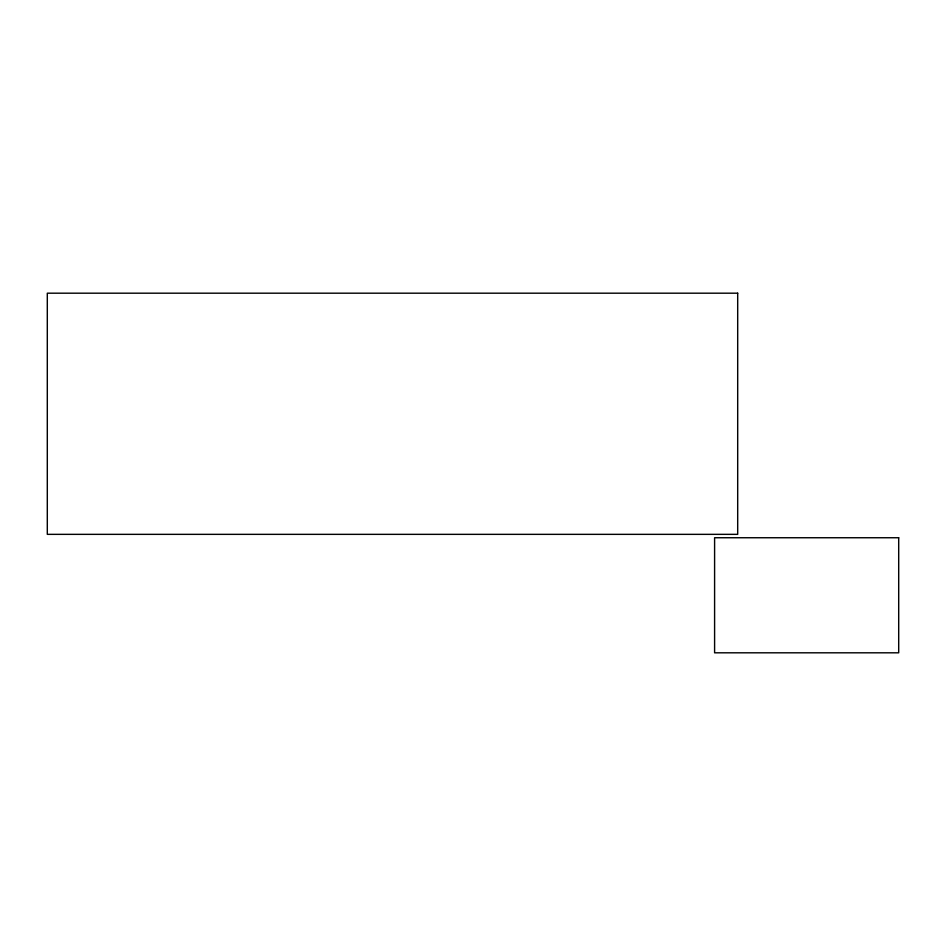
<?xml version="1.0" encoding="UTF-8"?>
<svg xmlns="http://www.w3.org/2000/svg" width="946" height="946" viewBox="0 0 946 946"><rect width="100%" height="100%" fill="white"/><g stroke="black" fill="none" stroke-linecap="round" stroke-linejoin="round"><path stroke-width="1.42" d="M737.691 293.189L47.3 293.189L47.3 534.348L737.691 534.348L737.691 293.189M898.7 537.742L714.597 537.742L714.597 652.811L898.7 652.811L898.7 537.742"/></g></svg>
